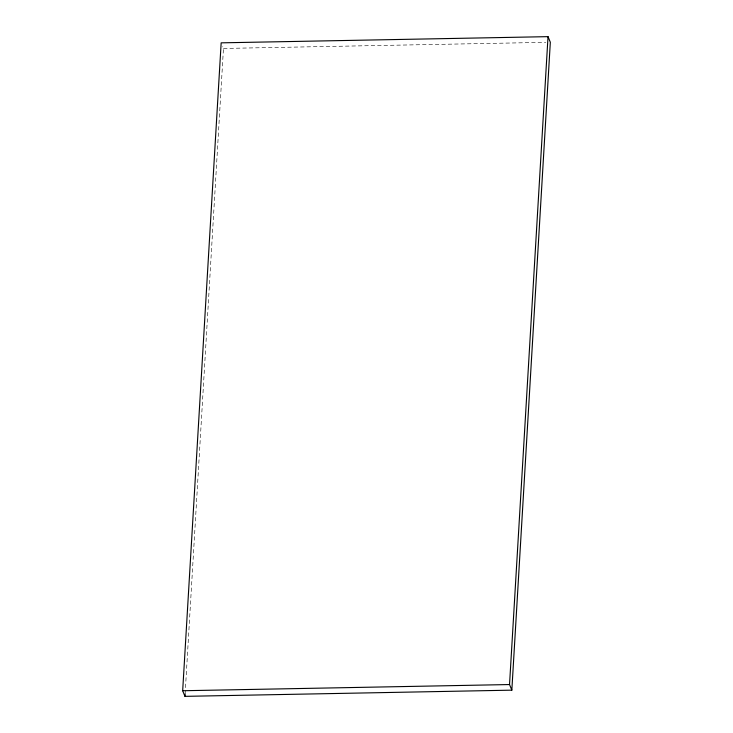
<?xml version="1.0" encoding="UTF-8"?>
<svg xmlns="http://www.w3.org/2000/svg" width="733" height="733" viewBox="0 0 733 733"><rect width="100%" height="100%" fill="white"/><g stroke="black" fill="none" stroke-linecap="round" stroke-linejoin="round"><path stroke-width="0.55" stroke-dasharray="3.67 2.75" d="M185.11 694.069L223.464 48.451L222.695 46.582M223.464 48.451L545.755 42.349"/><path stroke-width="1.1" d="M182.673 690.743L221.164 42.844L548.027 36.65L550.327 42.257L511.836 690.156L184.973 696.35L182.673 690.743L509.536 684.549L511.836 690.156M184.973 696.35L185.11 694.069M509.536 684.549L548.027 36.65"/></g></svg>
